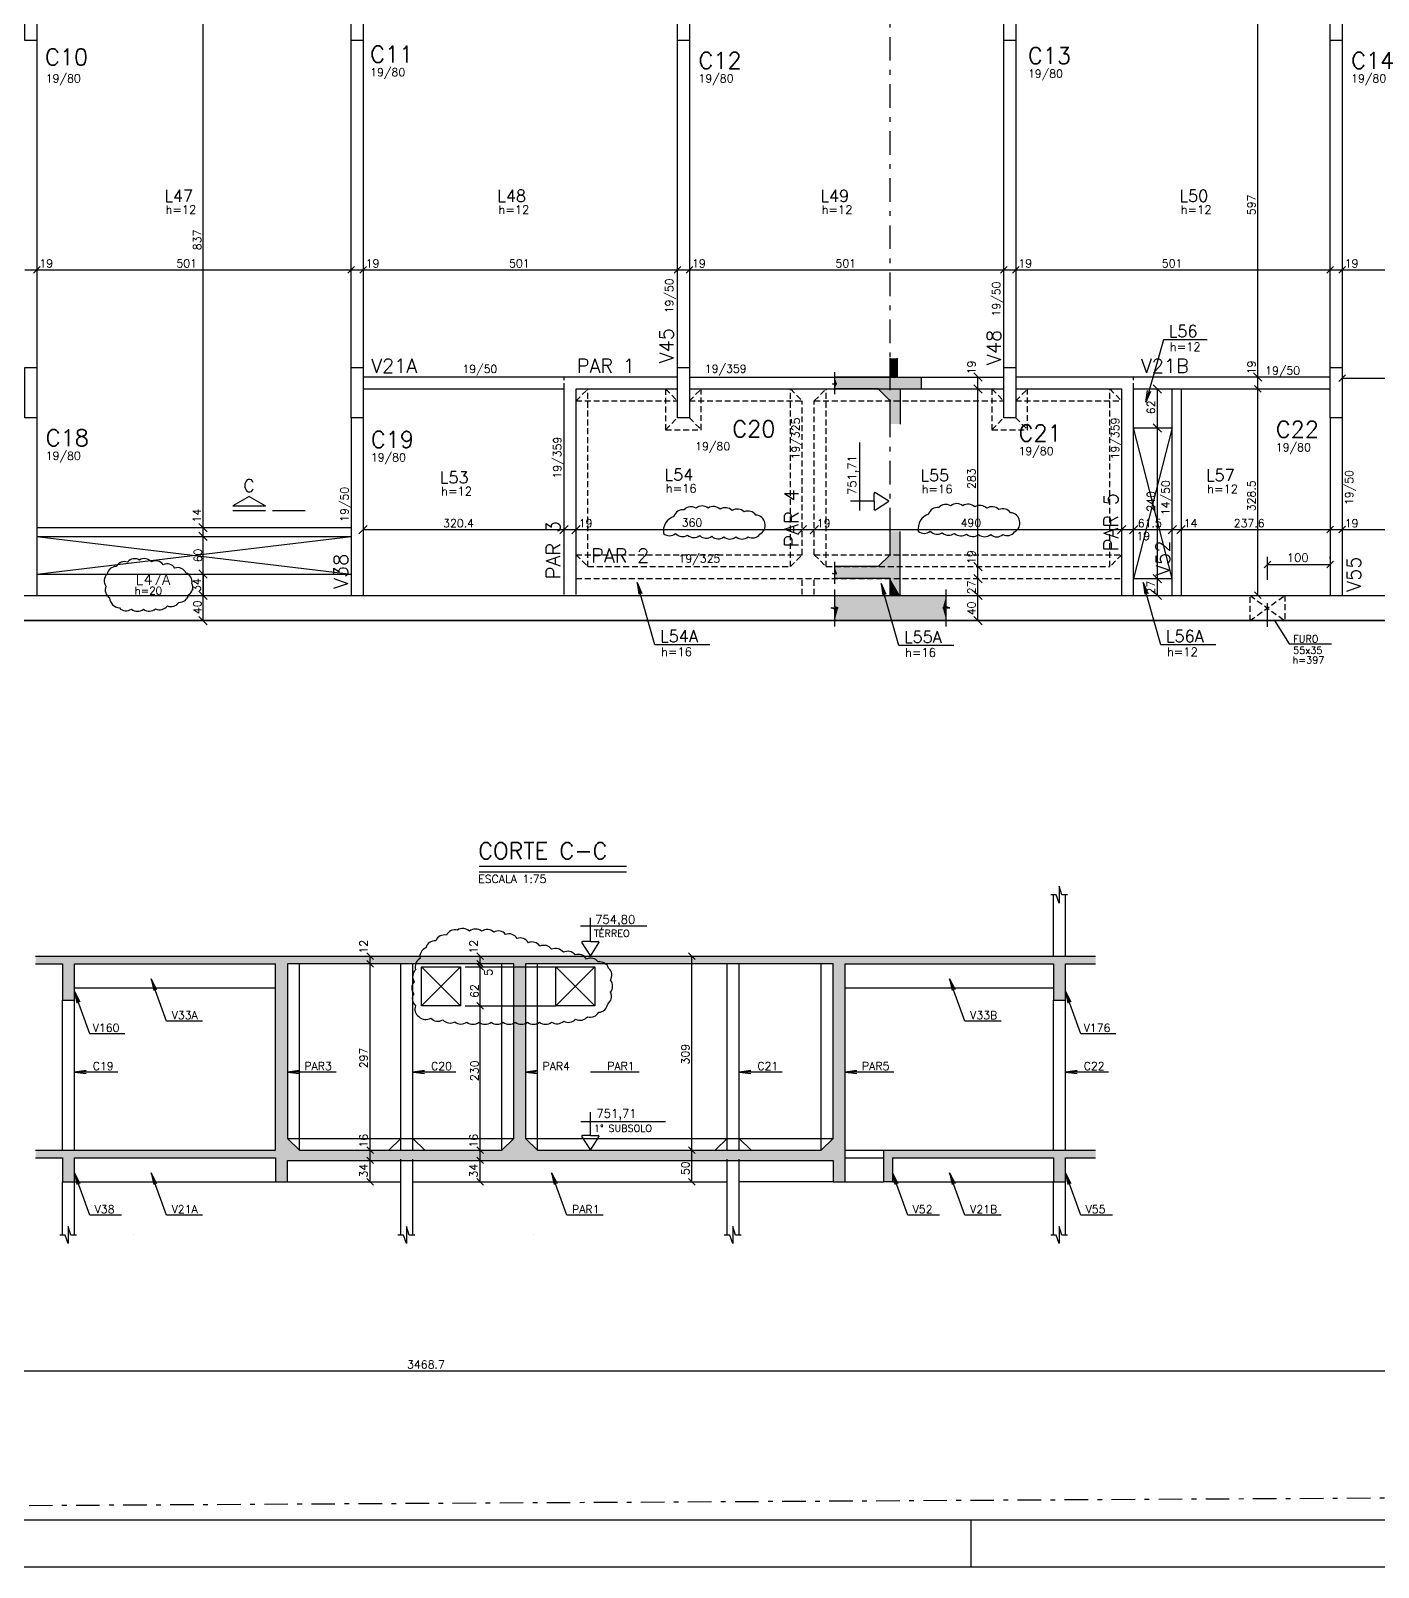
# Model space of a CAD drawing. Extents: x 0 to 7890, y 0 to 6308.
# Drawn here: x 1667 to 3814, y 0 to 2447 of the extents above; entities that cross this region are included whole.
import ezdxf

# ---------------------------------------------------------------- set-up
doc = ezdxf.new("R2010")
doc.units = 0
doc.header["$LTSCALE"] = 75
doc.header["$MEASUREMENT"] = 0
for name, pattern in [('ESTILO_TQS_0003', [1, 0.5, -0.2, 0.1, -0.2]), ('ESTILO_TQS_0004', [2, 0.5, -0.4, 0.1, -0.4, 0.1, -0.5]), ('HIDDEN2', [0.1875, 0.125, -0.0625])]:
    doc.linetypes.add(name, pattern=pattern)
doc.layers.get('0').update_dxf_attribs({"color": 3, "linetype": 'CONTINUOUS'})
for name, color, linetype in [('1', 3, 'CONTINUOUS'), ('200', 1, 'HIDDEN2'), ('204', 1, 'ESTILO_TQS_0003'), ('205', 1, 'ESTILO_TQS_0004'), ('210', 3, 'HIDDEN2'), ('212', 3, 'CONTINUOUS'), ('213', 3, 'CONTINUOUS'), ('216', 3, 'CONTINUOUS'), ('220', 5, 'CONTINUOUS'), ('221', 1, 'CONTINUOUS'), ('222', 6, 'CONTINUOUS'), ('226', 4, 'CONTINUOUS'), ('230', 3, 'CONTINUOUS'), ('231', 1, 'CONTINUOUS'), ('233', 6, 'CONTINUOUS'), ('238', 2, 'CONTINUOUS'), ('249', 1, 'CONTINUOUS'), ('250', 1, 'CONTINUOUS'), ('253', 253, 'CONTINUOUS')]:
    doc.layers.add(name, color=color, linetype=linetype)
doc.styles.get("Standard").update_dxf_attribs({"font": 'ROMANS.SHX'})

# ---------------------------------------------------------------- blocks, each defined once
blk = doc.blocks.new('LINCOR', base_point=(1375407.232582, 453114.358858))
blk.add_lwpolyline([(1375407.232582, 453114.358858), (1375407.565916, 453114.358858), (1375407.732582, 453114.858858), (1375407.732582, 453113.858858), (1375407.899249, 453114.358858), (1375408.232582, 453114.358858)])

msp = doc.modelspace()

# ---------------------------------------------------------------- linework, layer by layer
for p, q in [((1988.696318, 1683.324216), (2040.657256, 1683.324216)), ((2051.737334, 1683.324216), (2103.698271, 1683.324216)), ((3164.999771, 0), (3164.999771, 75)), ((7889.999359, 0), (0, 0))]:
    msp.add_line(p, q)
at = {"layer": '1'}
for p, q in [((1676.094674, 2431.856496), (1676.094674, 1910.859283)), ((2177.094674, 1910.859301), (2177.094674, 2431.856372)), ((2196.094674, 2431.856496), (2196.094674, 1910.859301)), ((2697.094674, 1910.859079), (2697.094674, 2431.856496)), ((2716.094674, 2431.856496), (2716.094674, 1910.859079)), ((3217.094674, 1910.859097), (3217.094674, 2431.856496)), ((3236.094674, 2431.856496), (3236.094674, 1910.859097)), ((3737.094674, 1910.859354), (3737.094674, 2431.856425)), ((3756.094674, 2431.856425), (3756.094674, 1910.859354)), ((2716.143591, 1895.817704), (3217.094674, 1895.817704)), ((2196.094674, 1876.817704), (2516.493691, 1876.817704)), ((2516.493691, 1549.621546), (2516.493691, 1876.817704)), ((2535.493691, 1549.599627), (2535.493691, 1876.817704)), ((2535.493691, 1876.817704), (2697.094674, 1876.817704)), ((2716.094674, 1876.817707), (3217.094674, 1876.81769)), ((3236.094674, 1876.817704), (3404.993691, 1876.817704)), ((3404.993691, 1548.596541), (3404.993691, 1876.817704)), ((3423.993691, 1548.574622), (3423.993691, 1876.817704)), ((3423.993691, 1876.817704), (3737.094674, 1876.817704)), ((3485.493691, 1548.503673), (3485.493691, 1876.817704)), ((3499.493691, 1876.817704), (3499.493691, 1548.487522)), ((1676.094674, 1830.859283), (1676.094674, 1547.820442)), ((2177.094674, 1830.859426), (2177.094674, 1547.82046)), ((2196.094674, 1830.859426), (2196.094674, 1547.82046)), ((3423.993691, 1814.820586), (3485.493691, 1814.820586)), ((3737.094674, 1830.859354), (3737.094674, 1547.820514)), ((3756.094674, 1830.859354), (3756.094674, 1547.820514)), ((1676.094674, 1655.859426), (2177.094674, 1655.859426)), ((1676.094674, 1641.859426), (2177.094674, 1641.859426)), ((1676.094674, 1581.859426), (2177.094674, 1581.859426)), ((3423.993691, 1574.820586), (3485.493691, 1574.820586)), ((3175.795686, 1507.820586), (3175.795686, 1547.820586)), ((3296.3014, 973.157073), (3296.3014, 1071.157073)), ((3315.3014, 973.157073), (3315.3014, 1071.157073)), ((2256.3014, 664.157073), (2256.3014, 961.157073)), ((2275.3014, 664.157073), (2275.3014, 961.157073)), ((2776.3014, 664.157073), (2776.3014, 961.157073)), ((2795.3014, 664.157073), (2795.3014, 961.157073)), ((1717.3014, 664.157073), (1717.3014, 903.157073)), ((1736.3014, 664.157073), (1736.3014, 903.157073)), ((3296.3014, 664.157073), (3296.3014, 903.157073)), ((3315.3014, 664.157073), (3315.3014, 903.157073)), ((2256.3014, 529.157073), (2256.3014, 650.157073)), ((2275.3014, 529.157073), (2275.3014, 650.157073)), ((2776.3014, 529.157073), (2776.3014, 650.157073)), ((2795.3014, 529.157073), (2795.3014, 650.157073)), ((1717.3014, 529.157073), (1717.3014, 614.157073)), ((1736.3014, 529.157073), (1736.3014, 614.157073)), ((3296.3014, 529.157073), (3296.3014, 614.157073)), ((3315.3014, 529.157073), (3315.3014, 614.157073))]:
    msp.add_line(p, q, dxfattribs=at)
for points in [[(2697.094674, 1895.817704), (2196.094674, 1895.817704)], [(3737.094674, 1895.817704), (3236.094674, 1895.817704)], [(2351.3014, 894.157073), (2289.3014, 894.157073), (2289.3014, 956.157073), (2351.3014, 956.157073), (2351.3014, 894.157073)], [(2565.201396, 894.157073), (2503.201396, 894.157073), (2503.201396, 956.157073), (2565.201396, 956.157073), (2565.201396, 894.157073)]]:
    msp.add_lwpolyline(points, dxfattribs=at)
at = {"layer": '200'}
for p, q in [((2554.493691, 1593.817692), (2554.493691, 1876.817704)), ((2876.993691, 1593.817692), (2876.993691, 1876.817704)), ((2933.993691, 1593.817692), (2933.993691, 1876.817702)), ((3385.993691, 1593.817692), (3385.993691, 1876.817704)), ((2535.493691, 1857.817703), (2697.094674, 1857.817703)), ((2716.094674, 1857.817703), (2895.993691, 1857.817703)), ((2914.993691, 1857.817703), (3217.094674, 1857.817703)), ((3236.094674, 1857.817703), (3404.993691, 1857.817689)), ((2678.094674, 1811.859425), (2697.094674, 1830.859426)), ((2716.094674, 1830.859426), (2735.094674, 1811.859425)), ((3198.094674, 1811.859425), (3217.094674, 1830.859426)), ((3236.094674, 1830.859426), (3255.094674, 1811.859425)), ((2535.493691, 1612.817692), (2895.993691, 1612.817692)), ((2914.993691, 1612.817692), (3404.993691, 1612.817692)), ((3609.609092, 1507.820586), (3664.609092, 1547.862551)), ((3609.609092, 1547.820586), (3664.609092, 1507.820586))]:
    msp.add_line(p, q, dxfattribs=at)
for points in [[(2678.094674, 1876.817704), (2678.094674, 1811.859425), (2735.094674, 1811.859425), (2735.094674, 1876.817704)], [(3198.094674, 1876.817704), (3198.094674, 1811.859425), (3255.094674, 1811.859425), (3255.094674, 1876.817704)]]:
    msp.add_lwpolyline(points, dxfattribs=at)
at = {"layer": '204'}
msp.add_line((3035.7785, 1649.817692), (3035.7785, 2462.862227), dxfattribs=at)
msp.add_lwpolyline([(363.810488, 834.831576), (364.940515, 343.595963), (613.917483, 92.666229), (5367.785706, 119.144229), (5365.859935, 834.831576), (5367.785706, 119.144229)], dxfattribs=at)
at = {"layer": '205'}
msp.add_line((3637.094674, 1497.889588), (3637.094674, 1557.820586), dxfattribs=at)
at = {"layer": '210'}
for p, q in [((2516.493691, 1876.817704), (2516.493691, 1895.817704)), ((3423.993691, 1876.817704), (3423.993691, 1895.817704)), ((2535.493691, 1857.817703), (2554.493691, 1876.817704)), ((2678.094674, 1876.817704), (2697.094674, 1857.817703)), ((2716.094674, 1857.817703), (2735.094674, 1876.817704)), ((2876.993691, 1876.817704), (2895.993691, 1857.817703)), ((2914.993691, 1857.817703), (2933.993691, 1876.817704)), ((3198.094674, 1876.817704), (3217.094674, 1857.817703)), ((3236.094674, 1857.817703), (3255.094674, 1876.817704)), ((3385.993691, 1876.817704), (3404.993691, 1857.817689)), ((2895.993691, 1612.817692), (2895.993691, 1857.817703)), ((2914.993691, 1612.817692), (2914.993691, 1857.817703)), ((2535.493691, 1612.817692), (2554.493691, 1593.817692)), ((2554.493691, 1593.817692), (2876.993691, 1593.817692)), ((2876.993691, 1593.817692), (2895.993691, 1612.817692)), ((2914.993691, 1612.817692), (2933.993691, 1593.817692)), ((2933.993691, 1593.817692), (3385.993691, 1593.817692)), ((3404.993691, 1612.817692), (3385.993691, 1593.817692)), ((2535.493691, 1574.817693), (3404.993691, 1574.817693)), ((2895.993691, 1549.254113), (2895.993691, 1574.817693)), ((2914.993691, 1549.232194), (2914.993691, 1574.817693)), ((3609.609092, 1507.820586), (3609.609092, 1547.820586)), ((3664.609092, 1547.862551), (3664.609092, 1507.820586))]:
    msp.add_line(p, q, dxfattribs=at)
at = {"layer": '216'}
for p, q in [((1670.794941, 2061.294851), (1681.401542, 2071.901452)), ((2171.798678, 2061.294869), (2182.405279, 2071.90147)), ((2190.798678, 2061.294869), (2201.405279, 2071.90147)), ((2691.802386, 2061.294647), (2702.408988, 2071.901249)), ((2710.802386, 2061.294647), (2721.408988, 2071.901249)), ((3211.806091, 2061.294665), (3222.412693, 2071.901267)), ((3230.806091, 2061.294665), (3241.412693, 2071.901267)), ((3731.791373, 2061.294922), (3742.397975, 2071.901524)), ((3750.791373, 2061.294922), (3761.397975, 2071.901524)), ((3182.424812, 1889.188578), (3169.16656, 1902.44683)), ((3628.409035, 1889.188578), (3615.150783, 1902.44683)), ((3750.791373, 1888.50022), (3761.397975, 1899.106822)), ((3182.424812, 1870.188565), (3169.16656, 1883.446818)), ((3468.434268, 1870.188578), (3455.176016, 1883.44683)), ((3627.08321, 1871.514403), (3616.476608, 1882.121005)), ((3468.434268, 1808.19146), (3455.176016, 1821.449712)), ((1947.909037, 1649.2303), (1934.650785, 1662.488552)), ((1947.909037, 1635.2303), (1934.650785, 1648.488552)), ((2189.465548, 1646.082624), (2202.7238, 1659.340876)), ((2509.864565, 1646.082624), (2523.122817, 1659.340876)), ((2528.864565, 1646.082624), (2542.122817, 1659.340876)), ((2889.364565, 1646.082624), (2902.622817, 1659.340876)), ((2908.364565, 1646.082624), (2921.622817, 1659.340876)), ((3398.364565, 1646.082624), (3411.622817, 1659.340876)), ((3417.364565, 1646.082624), (3430.622817, 1659.340876)), ((3478.864565, 1646.082624), (3492.122817, 1659.340876)), ((3492.864565, 1646.082624), (3506.122817, 1659.340876)), ((3731.791373, 1647.408449), (3742.397975, 1658.015051)), ((3750.791373, 1647.408449), (3761.397975, 1658.015051)), ((3182.424812, 1587.188566), (3169.16656, 1600.446818)), ((3631.791373, 1591.93156), (3642.397975, 1602.538161)), ((3731.791373, 1591.93156), (3742.397974, 1602.538161)), ((1947.909037, 1575.2303), (1934.650785, 1588.488552)), ((1935.97661, 1587.162727), (1946.583212, 1576.556125)), ((3182.424812, 1568.188566), (3169.16656, 1581.446819)), ((3468.434268, 1568.19146), (3455.176016, 1581.449712)), ((1947.909037, 1541.254247), (1934.650785, 1554.512499)), ((1935.97661, 1553.123887), (1946.583212, 1542.517285)), ((3182.424812, 1541.19146), (3169.16656, 1554.449712)), ((3468.434268, 1541.19146), (3455.176016, 1554.449712)), ((3627.08321, 1543.043148), (3616.476608, 1553.649749)), ((1947.909037, 1501.19146), (1934.650785, 1514.449712)), ((3182.424812, 1501.19146), (3169.16656, 1514.449712)), ((2212.551691, 967.853773), (2201.945089, 978.460374)), ((2212.551691, 955.853773), (2201.945089, 966.460374)), ((2387.845519, 967.853773), (2377.238917, 978.460374)), ((2387.845519, 955.853773), (2377.238917, 966.460374)), ((2387.845519, 950.853773), (2377.238917, 961.460374)), ((2725.187822, 967.853773), (2714.58122, 978.460374)), ((2387.845519, 888.85412), (2377.238917, 899.460722)), ((2212.551691, 658.853773), (2201.945089, 669.460374)), ((2387.845519, 658.853773), (2377.238917, 669.460374)), ((2725.187822, 658.853773), (2714.58122, 669.460374)), ((2212.551691, 642.853773), (2201.945089, 653.460374)), ((2387.845519, 642.853773), (2377.238917, 653.460374)), ((2212.551691, 608.853773), (2201.945089, 619.460374)), ((2387.845519, 608.853773), (2377.238917, 619.460374)), ((2725.187822, 608.853773), (2714.58122, 619.460374))]:
    msp.add_line(p, q, dxfattribs=at)
at = {"layer": '220'}
for p, q in [((3035.7785, 1895.817704), (3035.7785, 1925.817704)), ((3047.7785, 1895.817704), (3047.7785, 1925.817704)), ((3035.7785, 1895.817704), (2947.5818, 1895.817704)), ((3047.7785, 1895.817704), (3085.7785, 1895.817704)), ((3085.7785, 1876.817695), (3085.7785, 1895.817704)), ((3016.7785, 1876.817697), (2947.5818, 1876.817697)), ((3016.7785, 1876.817697), (3035.7785, 1857.817703)), ((3051.7785, 1876.856533), (3051.7785, 1820.856531)), ((3051.7785, 1876.817704), (3085.7785, 1876.817704)), ((3035.7785, 1820.856531), (3035.7785, 1857.856531)), ((3035.7785, 1612.817692), (3035.7785, 1649.817692)), ((3051.7785, 1547.820586), (3051.7785, 1649.817692)), ((3016.7785, 1593.817692), (2947.5818, 1593.817692)), ((3016.7785, 1593.817692), (3035.7785, 1612.817692)), ((3035.7785, 1574.817693), (2947.5818, 1574.817693)), ((3035.7785, 1547.820586), (3035.7785, 1574.817693)), ((612.829975, 1547.820586), (4077.610883, 1547.820586)), ((568.938464, 1507.820586), (4077.610883, 1507.820586)), ((1674.3014, 973.157073), (3363.3014, 973.157073)), ((3296.3014, 961.157073), (3296.3014, 903.157073)), ((3315.3014, 903.157073), (3315.3014, 961.157073)), ((3315.3014, 961.157073), (3363.3014, 961.157073)), ((3296.3014, 903.157073), (3315.3014, 903.157073)), ((3025.700416, 664.157073), (3363.3014, 664.157073)), ((3039.700416, 652.157073), (3296.3014, 652.157073)), ((3049.488269, 652.157073), (3049.488269, 652.157073)), ((3296.3014, 652.157073), (3296.3014, 614.157073)), ((3315.3014, 614.157073), (3315.3014, 652.157073)), ((3315.3014, 652.157073), (3363.3014, 652.157073)), ((3296.3014, 614.157073), (3315.3014, 614.157073)), ((1829.775001, 529.999244), (1829.775001, 529.999244)), ((2467.80913, 529.999244), (2467.80913, 529.999244))]:
    msp.add_line(p, q, dxfattribs=at)
for points in [[(5353.619401, 1528.820614), (5208.582801, 1528.820614), (5208.613798, 839.820614), (4937.610883, 839.820614), (4937.610883, 239.820614), (4172.610883, 239.820614), (4172.610883, 1087.820586), (4037.610883, 1087.820586), (4037.610883, 1507.820586), (568.938485, 1507.820586), (564.279916, 3222.85652), (564.279913, 6070.843759), (5341.39773, 6070.843763), (5353.619474, 1528.793706)], [(4897.610883, 279.820614), (4897.610883, 879.820614), (5168.611998, 879.820614), (5168.581001, 1568.820614), (5313.511625, 1568.820614), (5301.505218, 6030.843763), (604.279913, 6030.843759), (604.279916, 3222.910846), (608.82998, 1547.820586), (4077.610883, 1547.820586), (4077.610883, 1127.820586), (4212.610883, 1127.820586), (4212.610883, 279.820614), (4321.825662, 279.820614)], [(1674.3014, 961.157073), (1674.3014, 961.157073), (1717.3014, 961.157073), (1717.3014, 903.157073), (1736.3014, 903.157073), (1736.3014, 961.157073), (2056.700416, 961.157073)], [(1674.3014, 664.157073), (2056.700416, 664.157073), (2056.700416, 961.157073)], [(2056.700416, 652.157073), (2056.700416, 614.157073), (2075.700425, 614.157073), (2075.700416, 648.157073), (2945.200416, 648.157073), (2945.200416, 614.157073), (2964.200416, 614.157073), (2964.200416, 961.157073), (3296.3014, 961.157073)], [(2417.200408, 664.157073), (2436.200403, 683.157073), (2436.200403, 961.157073), (2075.700423, 961.157073), (2075.700423, 683.157073), (2094.700417, 664.157073), (2417.200408, 664.157073)], [(2926.200416, 664.157073), (2945.200416, 683.157073), (2945.200416, 961.157073), (2455.200416, 961.157073), (2455.200416, 683.157073), (2474.20041, 664.157073), (2926.200416, 664.157073)], [(3039.700416, 652.157073), (3039.700416, 614.157073), (3025.700416, 614.157073), (3025.700416, 664.157073)], [(1674.3014, 652.157073), (1674.3014, 652.157073), (1717.3014, 652.157073), (1717.3014, 614.157073), (1736.3014, 614.157073), (1736.3014, 652.157073), (2056.700416, 652.157073)]]:
    msp.add_lwpolyline(points, dxfattribs=at)
at = {"layer": '221'}
for p, q in [((2947.5818, 1888.579621), (2947.5818, 1903.530194)), ((2947.5818, 1868.39991), (2947.5818, 1881.63344)), ((3485.493691, 1574.820586), (3423.993691, 1814.778212)), ((3485.493691, 1814.778212), (3423.993691, 1574.820586)), ((1676.094674, 1581.859426), (2177.094674, 1641.859426)), ((1676.094674, 1641.859426), (2177.094674, 1581.859426)), ((2947.5818, 1586.579609), (2947.5818, 1601.530182)), ((2947.5818, 1566.399899), (2947.5818, 1579.633428)), ((2380.926088, 1107.877933), (2615.87797, 1107.877933)), ((2289.3014, 894.157073), (2351.3014, 956.157073)), ((2289.3014, 956.157073), (2351.3014, 894.157073)), ((2503.201396, 894.157073), (2565.201396, 956.157073)), ((2503.201396, 956.157073), (2565.201396, 894.157073)), ((2757.301399, 664.157073), (2776.301393, 683.157073)), ((2795.3014, 683.157073), (2814.301394, 664.157073))]:
    msp.add_line(p, q, dxfattribs=at)
for points in [[(2947.5818, 1498.312141), (2947.5818, 1526.117276), (2942.067772, 1527.955279), (2953.095828, 1527.955279), (2947.5818, 1529.793292), (2947.5818, 1557.364571)], [(3125.351559, 1498.312141), (3125.351559, 1526.117276), (3119.837531, 1527.955279), (3130.865587, 1527.955279), (3125.351559, 1529.793292), (3125.351559, 1557.364571)]]:
    msp.add_lwpolyline(points, dxfattribs=at)
at = {"layer": '221', "color": 1, "linetype": 'Continuous'}
for centre, radius, start, end in [((2718.69174, 1674.287626), 15, 57.992813, 137.992813), ((2736.266608, 1675.502164), 15, 49.913638, 129.913638), ((2754.432479, 1674.623722), 15, 44.549401, 124.549401), ((3124.516298, 1677.960432), 15, 57.992813, 137.992813), ((3142.091166, 1679.17497), 15, 49.913638, 129.913638), ((3160.257038, 1678.296527), 15, 44.549401, 124.549401), ((3179.269167, 1676.339925), 15, 43.698966, 123.698966), ((3198.485571, 1674.256501), 15, 43.92547, 123.92547), ((2699.34904, 1650.386923), 24.735452, 108.781994, 188.781994), ((2705.734495, 1669.435749), 15, 83.064299, 163.064299), ((2773.444608, 1672.667119), 15, 43.698966, 123.698966), ((2792.661013, 1670.583696), 15, 43.92547, 123.92547), ((2809.710518, 1667.351741), 15, 34.606937, 114.606937), ((2821.614349, 1660.877411), 15, 8.310739, 88.310739), ((3105.173598, 1654.059729), 24.735452, 108.781994, 188.781994), ((3111.559053, 1673.108555), 15, 83.064299, 163.064299), ((3215.535076, 1671.024547), 15, 34.606937, 114.606937), ((3227.438907, 1664.550217), 15, 8.310739, 88.310739), ((3227.816796, 1662.746495), 15, 295.354464, 15.354464), ((2684.54539, 1658.101098), 15, 230, 310), ((2705.293273, 1656.692853), 15, 222.234107, 302.234107), ((2723.435669, 1655.056683), 15, 227.459345, 307.459345), ((2742.821717, 1654.089255), 15, 226.826898, 306.826898), ((2761.951294, 1653.137326), 15, 227.475479, 307.475479), ((2780.793291, 1652.661406), 15, 229.630732, 309.630732), ((2800.006825, 1652.59601), 15, 229.979242, 309.979242), ((2816.398176, 1654.495414), 15, 243.240488, 323.240488), ((2821.992237, 1659.073689), 15, 295.354464, 15.354464), ((3090.369948, 1661.773904), 15, 230, 310), ((3111.117831, 1660.365659), 15, 222.234107, 302.234107), ((3129.260228, 1658.729488), 15, 227.459345, 307.459345), ((3148.646275, 1657.762061), 15, 226.826898, 306.826898), ((3167.775852, 1656.810132), 15, 227.475479, 307.475479), ((3186.61785, 1656.334212), 15, 229.630732, 309.630732), ((3205.831384, 1656.268816), 15, 229.979242, 309.979242), ((3222.222734, 1658.16822), 15, 243.240488, 323.240488), ((1802.940866, 1579.104941), 15, 90.111561, 170.111561), ((1816.026961, 1586.825567), 15, 70.968545, 150.968545), ((1832.402342, 1591.355996), 15, 59.960835, 139.960835), ((1847.842464, 1591.609579), 15, 41.921007, 121.921007), ((1865.54328, 1588.131872), 15, 35.848167, 115.848167), ((1883.767577, 1583.197604), 15, 33.852362, 113.852362), ((1900.501104, 1577.175927), 15, 26.564393, 106.564393), ((1798.749939, 1571.053964), 15, 134.890075, 214.890075), ((1908.742278, 1569.805051), 15, 349.81694, 69.81694), ((1909.764949, 1561.137864), 15, 303.641878, 23.641878), ((1800.332324, 1556.80162), 15, 157.780709, 237.780709), ((1809.74633, 1545.252573), 17.448779, 183.749847, 263.749847), ((1903.432795, 1551.906994), 15, 267.459763, 347.459763), ((1818.4346, 1538.532768), 15, 225.100879, 305.100879), ((1836.823313, 1537.648153), 15, 229.390779, 309.390779), ((1855.643445, 1537.823823), 15, 231.678804, 311.678804), ((1872.220628, 1540.089119), 15, 243.883906, 323.883906), ((1890.172003, 1545.066754), 15, 247.111812, 327.111812), ((2325.726202, 992.145439), 15, 77.27592, 157.27592), ((2342.567308, 1000.316227), 15, 74.486553, 154.486553), ((2355.149884, 1002.459394), 15, 44.846086, 124.846086), ((2375.399076, 1001.523631), 15, 49.86213, 129.86213), ((2393.825424, 1000.812537), 15, 45.717848, 125.717848), ((2411.608406, 998.453005), 15, 39.165882, 119.165882), ((2428.515982, 993.885681), 15, 30.600574, 110.600574), ((2301.664625, 972.613064), 15, 111.024689, 191.024689), ((2310.835357, 982.977007), 15, 85.966072, 165.966072), ((2446.423989, 987.378219), 15, 29.458877, 109.458877), ((2465.387442, 980.965468), 15, 33.173784, 113.173784), ((2484.333118, 975.602539), 15, 35.215897, 115.215897), ((2503.069892, 970.725278), 15, 35.60302, 115.60302), ((2522.20262, 966.158047), 15, 37.545002, 117.545002), ((2294.153232, 956.59201), 15, 118.736706, 198.736706), ((2539.161276, 961.180017), 15, 29.736934, 109.736934), ((2558.922417, 955.218053), 15, 36.685795, 116.685795), ((2573.237346, 949.354676), 15, 18.766312, 98.766312), ((2288.649763, 922.607379), 15, 137.99331, 217.99331), ((2290.123938, 940.753115), 15, 132.717575, 212.717575), ((2577.495884, 942.950171), 15, 328.475825, 48.475825), ((2578.773299, 925.48723), 15, 319.891647, 39.891647), ((2289.645902, 905.581865), 15, 148.703644, 228.703644), ((2576.876314, 909.02229), 15, 306.963806, 26.963806), ((2292.606404, 888.907984), 13.949232, 157.205594, 237.205594), ((2558.407893, 891.160904), 15, 251.779878, 331.779878), ((2571.032502, 899.056296), 15, 272.263589, 352.263589), ((2296.043798, 887.387935), 15, 222.874637, 302.874637), ((2315.428715, 884.719671), 15, 221.450742, 301.450742), ((2334.524906, 881.822508), 15, 221.295667, 301.295667), ((2352.317385, 880.184784), 15, 228.186293, 308.186293), ((2371.25306, 879.8681), 15, 229.897432, 309.897432), ((2390.516144, 879.850823), 15, 229.999792, 309.999792), ((2409.799732, 879.850787), 15, 229.999992, 309.999992), ((2429.083359, 879.850785), 15, 229.999999, 309.999999), ((2448.366987, 879.850785), 15, 230, 310), ((2467.650616, 879.850785), 15, 230, 310), ((2486.934244, 879.850785), 15, 230, 310), ((2505.211353, 880.625178), 15, 234.852289, 314.852289), ((2523.555498, 882.82505), 15, 238.824479, 318.824479), ((2541.920183, 886.176591), 15, 241.860752, 321.860752)]:
    msp.add_arc(centre, radius, start, end, dxfattribs=at)
at = {"layer": '222'}
for p, q in [((2380.926088, 1116.877933), (2615.87797, 1116.877933)), ((7814.998993, 75), (187.5, 75))]:
    msp.add_line(p, q, dxfattribs=at)
for points in [[(1657.094674, 2431.856496), (1657.094674, 2511.856496), (1676.094674, 2511.856496), (1676.094674, 2431.856496), (1657.094674, 2431.856496)], [(2177.094674, 2431.856496), (2177.094674, 2511.856496), (2196.094674, 2511.856496), (2196.094674, 2431.856496), (2177.094674, 2431.856496)], [(2697.094674, 2431.856496), (2697.094674, 2511.856496), (2716.094674, 2511.856496), (2716.094674, 2431.856496), (2697.094674, 2431.856496)], [(3217.094674, 2431.856496), (3217.094674, 2511.856496), (3236.094674, 2511.856496), (3236.094674, 2431.856496), (3217.094674, 2431.856496)], [(3737.094674, 2431.856496), (3737.094674, 2511.856496), (3756.094674, 2511.856496), (3756.094674, 2431.856496), (3737.094674, 2431.856496)], [(1657.094674, 1830.859426), (1657.094674, 1910.859426), (1676.094674, 1910.859426), (1676.094674, 1830.859426), (1657.094674, 1830.859426)], [(2177.094674, 1830.859426), (2177.094674, 1910.859426), (2196.094674, 1910.859426), (2196.094674, 1830.859426), (2177.094674, 1830.859426)], [(2697.094674, 1830.859426), (2697.094674, 1910.859426), (2716.094674, 1910.859426), (2716.094674, 1830.859426), (2697.094674, 1830.859426)], [(3217.094674, 1830.859426), (3217.094674, 1910.859426), (3236.094674, 1910.859426), (3236.094674, 1830.859426), (3217.094674, 1830.859426)], [(3737.094674, 1830.859426), (3737.094674, 1910.859426), (3756.094674, 1910.859426), (3756.094674, 1830.859426), (3737.094674, 1830.859426)]]:
    msp.add_lwpolyline(points, dxfattribs=at)
at = {"layer": '226'}
for p, q in [((2014.676787, 1705.480466), (1988.696318, 1690.480466)), ((1988.696318, 1690.480466), (2040.657256, 1690.480466)), ((2014.676787, 1705.480466), (2040.657256, 1690.480466))]:
    msp.add_line(p, q, dxfattribs=at)
at = {"layer": '230'}
for p, q in [((1736.3014, 923.157073), (2056.700416, 923.157073)), ((2964.200416, 923.157073), (3296.3014, 923.157073)), ((2964.200416, 664.157073), (3025.700416, 664.157073)), ((2964.200416, 652.157073), (3025.700416, 652.157073)), ((1736.3014, 614.157073), (2056.700416, 614.157073)), ((2075.700416, 614.157073), (2256.3014, 614.157073)), ((2275.3014, 614.157073), (2776.3014, 614.157073)), ((2945.200416, 614.157073), (2795.3014, 614.157073)), ((2964.200416, 614.157073), (3025.700416, 614.157073)), ((3039.700416, 614.157073), (3296.3014, 614.157073))]:
    msp.add_line(p, q, dxfattribs=at)
at = {"layer": '231'}
for p, q in [((2987.794724, 1683.032473), (2987.794724, 1791.683827)), ((3010.294058, 1698.032473), (2972.794724, 1698.032473)), ((3010.294058, 1698.042127), (3010.294058, 1710.443361)), ((3010.294724, 1698.022797), (3010.294724, 1685.621324)), ((3033.7785, 1698.032473), (3012.387786, 1711.595032)), ((3012.388452, 1684.469861), (3033.7785, 1698.032473)), ((2558.339944, 996.641515), (2558.339944, 1034.140849)), ((2542.72603, 1021.797534), (2648.152674, 1021.797534)), ((2544.777332, 994.547121), (2558.339944, 973.157073)), ((2558.330268, 996.640849), (2545.928795, 996.640849)), ((2558.339944, 973.157073), (2571.902503, 994.547787)), ((2558.349598, 996.641515), (2570.750832, 996.641515)), ((2094.700423, 664.157073), (2094.700423, 961.157073)), ((2417.200403, 664.157073), (2417.200403, 961.157073)), ((2474.200416, 664.157073), (2474.200416, 961.157073)), ((2926.200416, 664.157073), (2926.200416, 961.157073)), ((2543.339944, 710.140849), (2677.884237, 710.140849)), ((2558.339944, 687.641515), (2558.339944, 725.140849)), ((2544.777332, 685.547121), (2558.339944, 664.157073)), ((2558.330268, 687.640849), (2545.928795, 687.640849)), ((2558.339944, 664.157073), (2571.902503, 685.547787)), ((2558.349598, 687.641515), (2570.750832, 687.641515)), ((2075.700423, 683.157073), (2436.200403, 683.157073)), ((2237.301399, 664.157073), (2256.301393, 683.157073)), ((2275.3014, 683.157073), (2294.301394, 664.157073)), ((2455.200416, 683.157073), (2945.200416, 683.157073))]:
    msp.add_line(p, q, dxfattribs=at)
for centre, radius, start, end in [((3011.657695, 1710.443361), 1.363591, 57.627716, 180), ((3011.658361, 1685.621324), 1.363636, 180, 302.376968), ((2545.928795, 995.277212), 1.363636, 90, 212.376968), ((2570.750832, 995.277878), 1.363591, 327.627716, 90), ((2545.928795, 686.277212), 1.363636, 90, 212.376968), ((2570.750832, 686.277878), 1.363591, 327.627716, 90)]:
    msp.add_arc(centre, radius, start, end, dxfattribs=at)
at = {"layer": '249'}
msp.add_line((2635.915153, 788.657073), (2558.339944, 788.657073), dxfattribs=at)
for points in [[(3541.163283, 1954.905165), (3471.728178, 1954.905165), (3443.477675, 1855.679287), (3450.921835, 1872.888209), (3443.477675, 1855.679287), (3446.214185, 1874.228519)], [(2748.865159, 1469.05749), (2661.188983, 1469.05749), (2632.938481, 1568.283368), (2640.382641, 1551.074447), (2632.938481, 1568.283368), (2635.67499, 1549.734136)], [(3137.483301, 1467.927138), (3049.807125, 1467.927138), (3021.556623, 1567.153016), (3029.000782, 1549.944094), (3021.556623, 1567.153016), (3024.293132, 1548.603783)], [(3554.873384, 1469.05749), (3467.197209, 1469.05749), (3438.946706, 1568.283368), (3446.390866, 1551.074447), (3438.946706, 1568.283368), (3441.683216, 1549.734136)], [(1940.540945, 869.593755), (1882.851092, 869.593755), (1858.517909, 937.005343), (1867.131479, 920.350947), (1858.517909, 937.005343), (1862.527504, 918.689076)], [(3212.816769, 869.593755), (3155.126916, 869.593755), (3130.793733, 937.005343), (3139.407303, 920.350947), (3130.793733, 937.005343), (3134.803327, 918.689076)], [(1816.326131, 849.593755), (1760.634583, 849.593755), (1736.3014, 917.005343), (1744.914969, 900.350947), (1736.3014, 917.005343), (1740.310994, 898.689076)], [(3395.326131, 849.593755), (3339.634583, 849.593755), (3315.3014, 917.005343), (3323.914969, 900.350947), (3315.3014, 917.005343), (3319.310994, 898.689076)], [(1805.146295, 788.657073), (1736.3014, 788.657073), (1754.890991, 791.104439), (1736.3014, 788.657073), (1754.890991, 786.209707)], [(2153.275632, 788.657073), (2075.700423, 788.657073), (2094.290014, 791.104439), (2075.700423, 788.657073), (2094.290014, 786.209707)], [(2344.146288, 788.657073), (2275.3014, 788.657073), (2293.890991, 791.104439), (2275.3014, 788.657073), (2293.890991, 786.209707)], [(2471.775632, 788.657073), (2455.200416, 788.657073), (2473.790007, 791.104439), (2455.200416, 788.657073), (2473.790007, 786.209707)], [(2864.146295, 788.657073), (2795.3014, 788.657073), (2813.890991, 791.104439), (2795.3014, 788.657073), (2813.890991, 786.209707)], [(3041.775625, 788.657073), (2964.200416, 788.657073), (2982.790007, 791.104439), (2964.200416, 788.657073), (2982.790007, 786.209707)], [(3384.146295, 788.657073), (3315.3014, 788.657073), (3333.890991, 791.104439), (3315.3014, 788.657073), (3333.890991, 786.209707)], [(1811.326131, 560.593755), (1760.634583, 560.593755), (1736.3014, 628.005343), (1744.914969, 611.350947), (1736.3014, 628.005343), (1740.310994, 609.689076)], [(1940.540945, 560.593755), (1882.851092, 560.593755), (1858.517909, 628.005343), (1867.131479, 611.350947), (1858.517909, 628.005343), (1862.527504, 609.689076)], [(2578.575075, 560.593755), (2520.885221, 560.593755), (2496.552038, 628.005343), (2505.165608, 611.350947), (2496.552038, 628.005343), (2500.561633, 609.689076)], [(3114.725148, 560.593755), (3064.033599, 560.593755), (3039.700416, 628.005343), (3048.313986, 611.350947), (3039.700416, 628.005343), (3043.710011, 609.689076)], [(3212.816769, 560.593755), (3155.126916, 560.593755), (3130.793733, 628.005343), (3139.407303, 611.350947), (3130.793733, 628.005343), (3134.803327, 609.689076)], [(3390.326131, 560.593755), (3339.634583, 560.593755), (3315.3014, 628.005343), (3323.914969, 611.350947), (3315.3014, 628.005343), (3319.310994, 609.689076)]]:
    msp.add_lwpolyline(points, dxfattribs=at)
at = {"layer": '250'}
for p, q in [((1941.279911, 1547.820586), (1941.279911, 2492.856497)), ((3621.779909, 1895.817704), (3621.779909, 2492.856336)), ((1657.098241, 2066.598151), (1676.098241, 2066.598151)), ((1676.128175, 2066.598295), (2177.128175, 2066.598295)), ((2177.101979, 2066.598169), (2196.101979, 2066.598169)), ((2196.128175, 2066.598295), (2697.178062, 2066.598295)), ((2697.105687, 2066.597948), (2716.105687, 2066.597948)), ((2716.178062, 2066.598295), (3217.178062, 2066.598295)), ((3217.109392, 2066.597966), (3236.109392, 2066.597966)), ((3236.178062, 2066.598295), (3737.178062, 2066.598295)), ((3737.094674, 2066.598223), (3756.094674, 2066.598223)), ((3756.178062, 2066.598295), (4257.178062, 2066.598295)), ((3756.094674, 1920.883053), (3756.094674, 1881.803521)), ((3175.795686, 1876.817692), (3175.795686, 1895.817704)), ((3621.779909, 1876.817704), (3621.779909, 1895.817704)), ((3756.094674, 1893.803521), (3987.610883, 1893.803521)), ((3175.795686, 1593.817692), (3175.795686, 1876.817692)), ((3461.805142, 1814.820586), (3461.805142, 1876.856533)), ((3621.779909, 1548.346449), (3621.779909, 1876.817704)), ((3461.805142, 1547.820586), (3461.805142, 1814.820586)), ((2196.094674, 1652.71175), (2516.493691, 1652.71175)), ((2516.493691, 1652.71175), (2535.493691, 1652.71175)), ((2535.493691, 1652.71175), (2895.993691, 1652.71175)), ((2895.993691, 1652.71175), (2914.993691, 1652.71175)), ((2914.993691, 1652.71175), (3404.993691, 1652.71175)), ((3404.993691, 1652.71175), (3423.993691, 1652.71175)), ((3423.993691, 1652.71175), (3485.493691, 1652.71175)), ((3485.493691, 1652.71175), (3499.493691, 1652.71175)), ((3499.493691, 1652.71175), (3737.094674, 1652.71175)), ((3737.094674, 1652.71175), (3756.094674, 1652.71175)), ((3756.094674, 1652.71175), (4077.610883, 1652.71175)), ((3175.795686, 1574.817693), (3175.795686, 1593.817692)), ((3637.094674, 1572.820586), (3637.094674, 1609.234861)), ((3637.094674, 1597.234861), (3737.094674, 1597.234861)), ((3737.094674, 1606.736604), (3737.094674, 1609.234861)), ((1941.279911, 1581.859426), (1941.279911, 1547.820586)), ((3175.795686, 1547.820586), (3175.795686, 1574.817693)), ((1941.279911, 1507.820586), (1941.279911, 1547.820586)), ((3175.795686, 1507.820586), (3175.795686, 1547.820586)), ((3648.58059, 1507.820586), (3671.644902, 1470.649784)), ((3671.644902, 1470.649784), (3739.14105, 1470.649784)), ((2207.24839, 961.157073), (2207.24839, 973.157073)), ((2207.24839, 664.157073), (2207.24839, 961.157073)), ((2358.623011, 956.157073), (2503.201396, 956.157073)), ((2382.542218, 961.157073), (2382.542218, 973.157073)), ((2382.542218, 664.157073), (2382.542218, 961.157073)), ((2719.884521, 664.157073), (2719.884521, 973.157073)), ((2358.623011, 894.157073), (2503.201396, 894.157073)), ((2207.24839, 650.157073), (2207.24839, 664.157073)), ((2382.542218, 650.157073), (2382.542218, 664.157073)), ((2719.884521, 614.157073), (2719.884521, 664.157073)), ((2207.24839, 614.157073), (2207.24839, 650.157073)), ((2382.542218, 614.157073), (2382.542218, 650.157073)), ((568.938485, 312.765865), (4037.610883, 312.765865))]:
    msp.add_line(p, q, dxfattribs=at)
at = {"layer": '253'}
for points in [[(3035.7785, 1895.817704), (3047.7785, 1895.817704), (3047.7785, 1925.817704)], [(3035.7785, 1895.817704), (3047.7785, 1925.817704), (3035.7785, 1925.817704)], [(2951.054883, 1885.106538), (2944.108717, 1885.106538), (2947.5818, 1883.948848)], [(3035.7785, 1895.817704), (2947.5818, 1895.817704), (2951.054883, 1885.106538)], [(2951.054883, 1885.106538), (2947.5818, 1895.817704), (2947.5818, 1886.264234)], [(2951.054883, 1885.106538), (2947.5818, 1883.948848), (2947.5818, 1876.817699)], [(2951.054883, 1885.106538), (2947.5818, 1876.817699), (3016.7785, 1876.817697)], [(3035.7785, 1895.817704), (2951.054883, 1885.106538), (3016.7785, 1876.817697)], [(3035.7785, 1895.817704), (3016.7785, 1876.817697), (3035.7785, 1857.817703)], [(3035.7785, 1895.817704), (3035.7785, 1857.817703), (3051.7785, 1820.817703)], [(3035.7785, 1895.817704), (3051.7785, 1820.817703), (3047.7785, 1895.817704)], [(3051.7785, 1876.817704), (3085.7785, 1895.817704), (3047.7785, 1895.817704)], [(3051.7785, 1876.817704), (3047.7785, 1895.817704), (3051.7785, 1820.817703)], [(3051.7785, 1876.817704), (3085.7785, 1876.817695), (3085.7785, 1895.817704)], [(3051.7785, 1820.817703), (3035.7785, 1857.817703), (3035.7785, 1820.817703)], [(3051.7785, 1547.820586), (3051.7785, 1649.817692), (3035.7785, 1649.817692)], [(3051.7785, 1547.820586), (3035.7785, 1649.817692), (3035.7785, 1574.817693)], [(3035.7785, 1612.817692), (3035.7785, 1574.817693), (3035.7785, 1649.817692)], [(2951.054883, 1583.106526), (3016.7785, 1593.817692), (2947.5818, 1593.817692)], [(2951.054883, 1583.106526), (2947.5818, 1593.817692), (2947.5818, 1586.579609)], [(2951.054883, 1583.106526), (3035.7785, 1574.817693), (3016.7785, 1593.817692)], [(3035.7785, 1612.817692), (3016.7785, 1593.817692), (3035.7785, 1574.817693)], [(2951.054883, 1583.106526), (2944.108717, 1583.106526), (2947.5818, 1581.948836)], [(2951.054883, 1583.106526), (2947.5818, 1586.579609), (2947.5818, 1584.264223)], [(2951.054883, 1583.106526), (2947.5818, 1581.948836), (3035.7785, 1574.817693)], [(3035.7785, 1574.817693), (2947.5818, 1581.948836), (2947.5818, 1574.817693)], [(3051.7785, 1547.820586), (3035.7785, 1574.817693), (3035.7785, 1547.820586)], [(2953.095828, 1527.955279), (3035.7785, 1547.820586), (2947.5818, 1529.793292)], [(2947.5818, 1529.793292), (3035.7785, 1547.820586), (2947.5818, 1547.820586)], [(2953.095828, 1527.955279), (3125.351559, 1507.820586), (3035.7785, 1547.820586)], [(3051.7785, 1547.820586), (3035.7785, 1547.820586), (3125.351559, 1507.820586)], [(3051.7785, 1547.820586), (3125.351559, 1507.820586), (3119.837531, 1527.955279)], [(3051.7785, 1547.820586), (3119.837531, 1527.955279), (3125.351559, 1547.820586)], [(3119.837531, 1527.955279), (3125.351559, 1529.793292), (3125.351559, 1547.820586)], [(2953.095828, 1527.955279), (2942.067772, 1527.955279), (2947.5818, 1526.117276)], [(2953.095828, 1527.955279), (2947.5818, 1526.117276), (2947.5818, 1507.820586)], [(2953.095828, 1527.955279), (2947.5818, 1507.820586), (3125.351559, 1507.820586)], [(3119.837531, 1527.955279), (3130.865587, 1527.955279), (3125.351559, 1529.793292)], [(3119.837531, 1527.955279), (3125.351559, 1507.820586), (3125.351559, 1526.117276)], [(2207.24839, 973.157073), (1674.3014, 973.157073), (1674.3014, 961.157073)], [(2207.24839, 973.157073), (1674.3014, 961.157073), (1717.3014, 961.157073)], [(2207.24839, 973.157073), (1717.3014, 961.157073), (1736.3014, 961.157073)], [(1717.3014, 961.157073), (1717.3014, 903.157073), (1736.3014, 903.157073)], [(1717.3014, 961.157073), (1736.3014, 903.157073), (1736.3014, 961.157073)], [(2207.24839, 973.157073), (1736.3014, 961.157073), (2056.700416, 961.157073)], [(2207.24839, 973.157073), (2056.700416, 961.157073), (2075.700423, 961.157073)], [(2075.700423, 961.157073), (2056.700416, 961.157073), (2075.700416, 648.157073)], [(2075.700416, 648.157073), (2056.700416, 961.157073), (2075.700425, 614.157073)], [(2056.700416, 961.157073), (2056.700416, 664.157073), (2075.700425, 614.157073)], [(2075.700423, 683.157073), (2075.700423, 961.157073), (2075.700416, 648.157073)], [(2207.24839, 973.157073), (2075.700423, 961.157073), (2207.24839, 961.157073)], [(2436.200403, 961.157073), (2207.24839, 961.157073), (2719.884521, 973.157073)], [(2719.884521, 973.157073), (2207.24839, 961.157073), (2207.24839, 973.157073)], [(2436.200403, 961.157073), (2719.884521, 973.157073), (2455.200416, 961.157073)], [(2436.200403, 961.157073), (2455.200416, 961.157073), (2455.200416, 683.157073)], [(2436.200403, 961.157073), (2455.200416, 683.157073), (2436.200403, 683.157073)], [(2455.200416, 961.157073), (2719.884521, 973.157073), (2719.884521, 961.157073)], [(2719.884521, 961.157073), (3363.3014, 973.157073), (2945.200416, 961.157073)], [(2719.884521, 961.157073), (2719.884521, 973.157073), (3363.3014, 973.157073)], [(3363.3014, 973.157073), (2964.200416, 961.157073), (2945.200416, 961.157073)], [(2945.200416, 961.157073), (2964.200416, 961.157073), (2945.200416, 683.157073)], [(2964.200416, 961.157073), (2945.200416, 648.157073), (2945.200416, 683.157073)], [(2945.200416, 648.157073), (2964.200416, 961.157073), (2964.200416, 614.157073)], [(3363.3014, 973.157073), (3296.3014, 961.157073), (2964.200416, 961.157073)], [(3296.3014, 961.157073), (3363.3014, 973.157073), (3315.3014, 961.157073)], [(3315.3014, 903.157073), (3296.3014, 903.157073), (3315.3014, 961.157073)], [(3296.3014, 903.157073), (3296.3014, 961.157073), (3315.3014, 961.157073)], [(3363.3014, 973.157073), (3363.3014, 961.157073), (3315.3014, 961.157073)], [(1674.3014, 664.157073), (1674.3014, 652.157073), (1717.3014, 652.157073)], [(1674.3014, 664.157073), (1717.3014, 652.157073), (2056.700416, 664.157073)], [(1717.3014, 652.157073), (1736.3014, 652.157073), (2056.700416, 664.157073)], [(1736.3014, 652.157073), (2056.700416, 652.157073), (2056.700416, 664.157073)], [(2075.700425, 614.157073), (2056.700416, 664.157073), (2056.700416, 614.157073)], [(2056.700416, 664.157073), (2056.700416, 652.157073), (2056.700416, 614.157073)], [(2094.700417, 664.157073), (2075.700423, 683.157073), (2075.700416, 648.157073)], [(2094.700417, 664.157073), (2075.700416, 648.157073), (2207.24839, 648.157073)], [(2094.700417, 664.157073), (2207.24839, 648.157073), (2207.24839, 664.157073)], [(2207.24839, 648.157073), (2207.24839, 664.157073), (2417.200408, 664.157073)], [(2207.24839, 648.157073), (2417.200408, 664.157073), (2719.884521, 648.157073)], [(2474.20041, 664.157073), (2417.200408, 664.157073), (2436.200403, 683.157073)], [(2474.20041, 664.157073), (2719.884521, 648.157073), (2417.200408, 664.157073)], [(2474.20041, 664.157073), (2436.200403, 683.157073), (2455.200416, 683.157073)], [(2474.20041, 664.157073), (2719.884521, 664.157073), (2719.884521, 648.157073)], [(2945.200416, 648.157073), (2719.884521, 648.157073), (2926.200416, 664.157073)], [(2926.200416, 664.157073), (2719.884521, 648.157073), (2719.884521, 664.157073)], [(2945.200416, 683.157073), (2945.200416, 648.157073), (2926.200416, 664.157073)], [(3363.3014, 664.157073), (3025.700416, 664.157073), (3039.700416, 652.157073)], [(3039.700416, 652.157073), (3025.700416, 664.157073), (3025.700416, 614.157073)], [(3363.3014, 664.157073), (3039.700416, 652.157073), (3296.3014, 652.157073)], [(3363.3014, 664.157073), (3296.3014, 652.157073), (3315.3014, 652.157073)], [(3363.3014, 664.157073), (3315.3014, 652.157073), (3363.3014, 652.157073)], [(1717.3014, 614.157073), (1736.3014, 614.157073), (1717.3014, 652.157073)], [(1736.3014, 614.157073), (1736.3014, 652.157073), (1717.3014, 652.157073)], [(2945.200416, 614.157073), (2945.200416, 648.157073), (2964.200416, 614.157073)], [(3039.700416, 652.157073), (3025.700416, 614.157073), (3039.700416, 614.157073)], [(3315.3014, 652.157073), (3296.3014, 652.157073), (3296.3014, 614.157073)], [(3315.3014, 652.157073), (3296.3014, 614.157073), (3315.3014, 614.157073)]]:
    msp.add_solid(points, dxfattribs=at)

# ---------------------------------------------------------------- block references
at = {"layer": '221', "xscale": 6.946166000000001, "yscale": 6.946166000000001, "rotation": 90}
for p in [(2947.5818, 1881.633455), (2947.5818, 1579.633443)]:
    msp.add_blockref('LINCOR', p, dxfattribs=at)
at = {"layer": '221', "xscale": -26.955286, "yscale": 26.955286}
for p in [(3318.704065, 1071.157073), (1739.704065, 529.157073), (2278.704065, 529.157073), (2798.704065, 529.157073), (3318.704065, 529.157073)]:
    msp.add_blockref('LINCOR', p, dxfattribs=at)

# ---------------------------------------------------------------- texts
msp.add_text('751,71', height=13.5, rotation=90).set_placement((2981.928484, 1707.775959))
for s, height, p in [('FURO', 11.25, (3678.436171, 1473.124959)), ('h=397', 11.25, (3677.13433, 1439.252814)), ('55x35', 11.25, (3678.085996, 1455.059867)), ('754,80', 13.5, (2566.08343, 1025.00709)), ('751,71', 13.5, (2568.08343, 716.00709))]:
    msp.add_text(s, height=height).set_placement(p)
at = {"layer": '212'}
for s, p in [('19/50', (2690.50287, 1997.251953)), ('19/50', (3211.406934, 1992.130844)), ('19/325', (2891.783072, 1764.524244)), ('19/359', (3400.783072, 1764.524244)), ('19/359', (2512.052646, 1733.992056)), ('19/50', (3773.725137, 1691.857621)), ('19/50', (2172.927422, 1665.090804)), ('14/50', (3481.325001, 1675.62346))]:
    msp.add_text(s, height=12.75, rotation=90, dxfattribs=at).set_placement(p)
for s, p in [('19/50', (2354.385438, 1902.222418)), ('19/359', (2740.633681, 1902.699279)), ('19/50', (3633.492825, 1899.72724)), ('19/325', (2698.784454, 1600.222406)), ('ESCALA 1:75', (2379.62797, 1089.914311)), ('V33A', (1891.189243, 872.827477)), ('V33B', (3163.465067, 872.827477)), ('V160', (1765.412209, 852.827477)), ('V176', (3344.412209, 852.827477)), ('C19', (1765.412209, 791.890796)), ('PAR3', (2102.569607, 791.890796)), ('C20', (2304.412202, 791.890796)), ('PAR4', (2482.0696, 791.890796)), ('PAR1', (2585.209128, 791.890796)), ('C21', (2824.412209, 791.890796)), ('PAR5', (2991.0696, 791.890796)), ('C22', (3344.412209, 791.890796)), ('V38', (1768.412209, 563.827477)), ('V21A', (1891.189243, 563.827477)), ('PAR1', (2529.223372, 563.827477)), ('V52', (3071.811226, 563.827477)), ('V21B', (3163.465067, 563.827477)), ('V55', (3347.412209, 563.827477))]:
    msp.add_text(s, height=12.75, dxfattribs=at).set_placement(p)
at = {"layer": '213'}
for p in [(1690.573857, 2365.003175), (2207.49824, 2374.921918), (2730.653677, 2365.003157), (3255.558545, 2372.658838), (3770.588743, 2365.003085), (2725.381542, 1779.206934), (3240.626687, 1771.482534), (3650.558479, 1777.422676), (1690.573857, 1764.006104), (2208.643487, 1761.35583)]:
    msp.add_text('19/80', height=12.75, dxfattribs=at).set_placement(p)
at = {"layer": '216'}
for s, p in [('597', (3617.954909, 2153.507881)), ('837', (1938.249222, 2097.808145)), ('19', (3171.970686, 1900.067699)), ('19', (3617.954909, 1900.067699)), ('62', (3457.980142, 1836.62685)), ('283', (3171.970686, 1717.467692)), ('328.5', (3617.954909, 1681.982076)), ('240', (3457.980142, 1681.227827)), ('14', (1937.785309, 1664.034093)), ('60', (1939.437317, 1600.597386)), ('19', (3171.970686, 1598.067688)), ('34', (1937.454911, 1553.365006)), ('27', (3171.970686, 1549.844139)), ('27', (3457.980142, 1549.320586)), ('40', (1938.502459, 1518.069974)), ('40', (3171.970686, 1516.345586)), ('12', (2203.42339, 977.407069)), ('12', (2378.717218, 977.407069)), ('5', (2402.161298, 942.121928)), ('62', (2380.148641, 906.81043)), ('297', (2203.42339, 794.807073)), ('309', (2716.059521, 800.807073)), ('230', (2380.148641, 774.409551)), ('16', (2203.42339, 668.407069)), ('16', (2378.717218, 668.407069)), ('34', (2203.42339, 620.682073)), ('34', (2378.717218, 620.682073)), ('50', (2716.059521, 624.657073))]:
    msp.add_text(s, height=12.75, rotation=90, dxfattribs=at).set_placement(p)
for s, height, p in [('h=12', 13.5, (1881.429765, 2155.604487)), ('h=12', 13.5, (2411.918485, 2155.604487)), ('h=12', 13.5, (2926.798495, 2155.604487)), ('h=12', 13.5, (3498.927727, 2155.604487)), ('19', 12.75, (1680.348237, 2070.423151)), ('501', 12.75, (1898.778175, 2070.423295)), ('19', 12.75, (2200.351974, 2070.423169)), ('501', 12.75, (2428.803118, 2070.423295)), ('19', 12.75, (2720.355683, 2070.422948)), ('501', 12.75, (2948.828062, 2070.423295)), ('19', 12.75, (3240.359388, 2070.422966)), ('501', 12.75, (3468.828062, 2070.423295)), ('19', 12.75, (3760.34467, 2070.423223)), ('h=12', 13.5, (3481.582864, 1937.207594)), ('h=12', 13.5, (2320.512963, 1707.229222)), ('h=16', 13.5, (2678.51831, 1711.688951)), ('h=16', 13.5, (3086.136452, 1710.558598)), ('h=12', 13.5, (3541.169443, 1710.7787)), ('320.4', 12.75, (2323.744189, 1656.53675)), ('19', 12.75, (2539.743686, 1656.53675)), ('360', 12.75, (2703.876196, 1657.521461)), ('19', 12.75, (2919.243686, 1656.53675)), ('490', 12.75, (3148.324767, 1657.148208)), ('61.5', 12.75, (3430.518691, 1656.53675)), ('14', 12.75, (3503.743686, 1656.53675)), ('237.6', 12.75, (3583.419182, 1656.53675)), ('19', 12.75, (3760.34467, 1656.53675)), ('19', 12.75, (3428.243686, 1636.13675)), ('100', 13.5, (3668.194674, 1601.284861)), ('h=20', 12, (1832.208393, 1549.457344)), ('h=16', 13.5, (2671.043669, 1451.359919)), ('h=16', 13.5, (3059.661811, 1450.229566)), ('h=12', 13.5, (3477.051895, 1451.359919)), ('3468.7', 12.75, (2266.299677, 316.590865))]:
    msp.add_text(s, height=height, dxfattribs=at).set_placement(p)
at = {"layer": '220'}
for s, p in [('C11', (2207.49824, 2396.789094)), ('C10', (1689.360251, 2392.314778)), ('C12', (2730.653677, 2386.870333)), ('C13', (3255.558545, 2394.526015)), ('C14', (3770.588743, 2386.870261)), ('C18', (1690.573857, 1785.87328)), ('C20', (2784.49704, 1800.045925)), ('C21', (3240.626687, 1793.34971)), ('C22', (3650.558479, 1799.289852)), ('C19', (2208.643487, 1783.223006))]:
    msp.add_text(s, height=26.25, dxfattribs=at).set_placement(p)
at = {"layer": '222'}
msp.add_text('CORTE C-C', height=26.25, dxfattribs=at).set_placement((2379.62797, 1128.065463))
at = {"layer": '226'}
for s, height, p in [('L47', 18.75, (1879.503809, 2174.931765)), ('L48', 18.75, (2409.992529, 2174.931765)), ('L49', 18.75, (2924.872539, 2174.931765)), ('L50', 18.75, (3497.001771, 2174.931765)), ('L56', 18.75, (3479.951488, 1959.480685)), ('L53', 18.75, (2318.587006, 1726.5565)), ('L54', 18.75, (2676.592353, 1731.01623)), ('L55', 18.75, (3084.210495, 1729.885877)), ('L57', 18.75, (3539.243487, 1730.105978)), ('L47A', 17.25, (1833.56987, 1564.631264)), ('L54A', 18.75, (2669.412294, 1473.633011)), ('L55A', 18.75, (3058.030436, 1472.502658)), ('L56A', 18.75, (3475.420519, 1473.633011))]:
    msp.add_text(s, height=height, dxfattribs=at).set_placement(p)
at = {"layer": '233'}
for s, p in [('V45', (2690.725923, 1917.753008)), ('V48', (3212.469563, 1914.969995)), ('PAR 4', (2890.129243, 1624.445612)), ('PAR 5', (3399.04252, 1618.339934)), ('PAR 3', (2510.398817, 1573.913425)), ('V52', (3481.678038, 1579.387407)), ('V38', (2171.804865, 1558.311247)), ('V55', (3785.884837, 1553.863168))]:
    msp.add_text(s, height=22.5, rotation=90, dxfattribs=at).set_placement(p)
for s, height, p in [('V21A', 22.5, (2209.018194, 1902.222418)), ('PAR 1', 22.5, (2536.655847, 1902.222311)), ('V21B', 22.5, (3435.596618, 1902.222418)), ('C', 20.025, (2005.356963, 1712.728601)), ('PAR 2', 22.5, (2559.417211, 1600.222406))]:
    msp.add_text(s, height=height, dxfattribs=at).set_placement(p)
at = {"layer": '238'}
for s, p in [('TÉRREO', (2563.980591, 1003.966426)), ('1%%d SUBSOLO', (2563.980591, 693.309741))]:
    msp.add_text(s, height=11.25, dxfattribs=at).set_placement(p)

doc.saveas('drawing.dxf')
